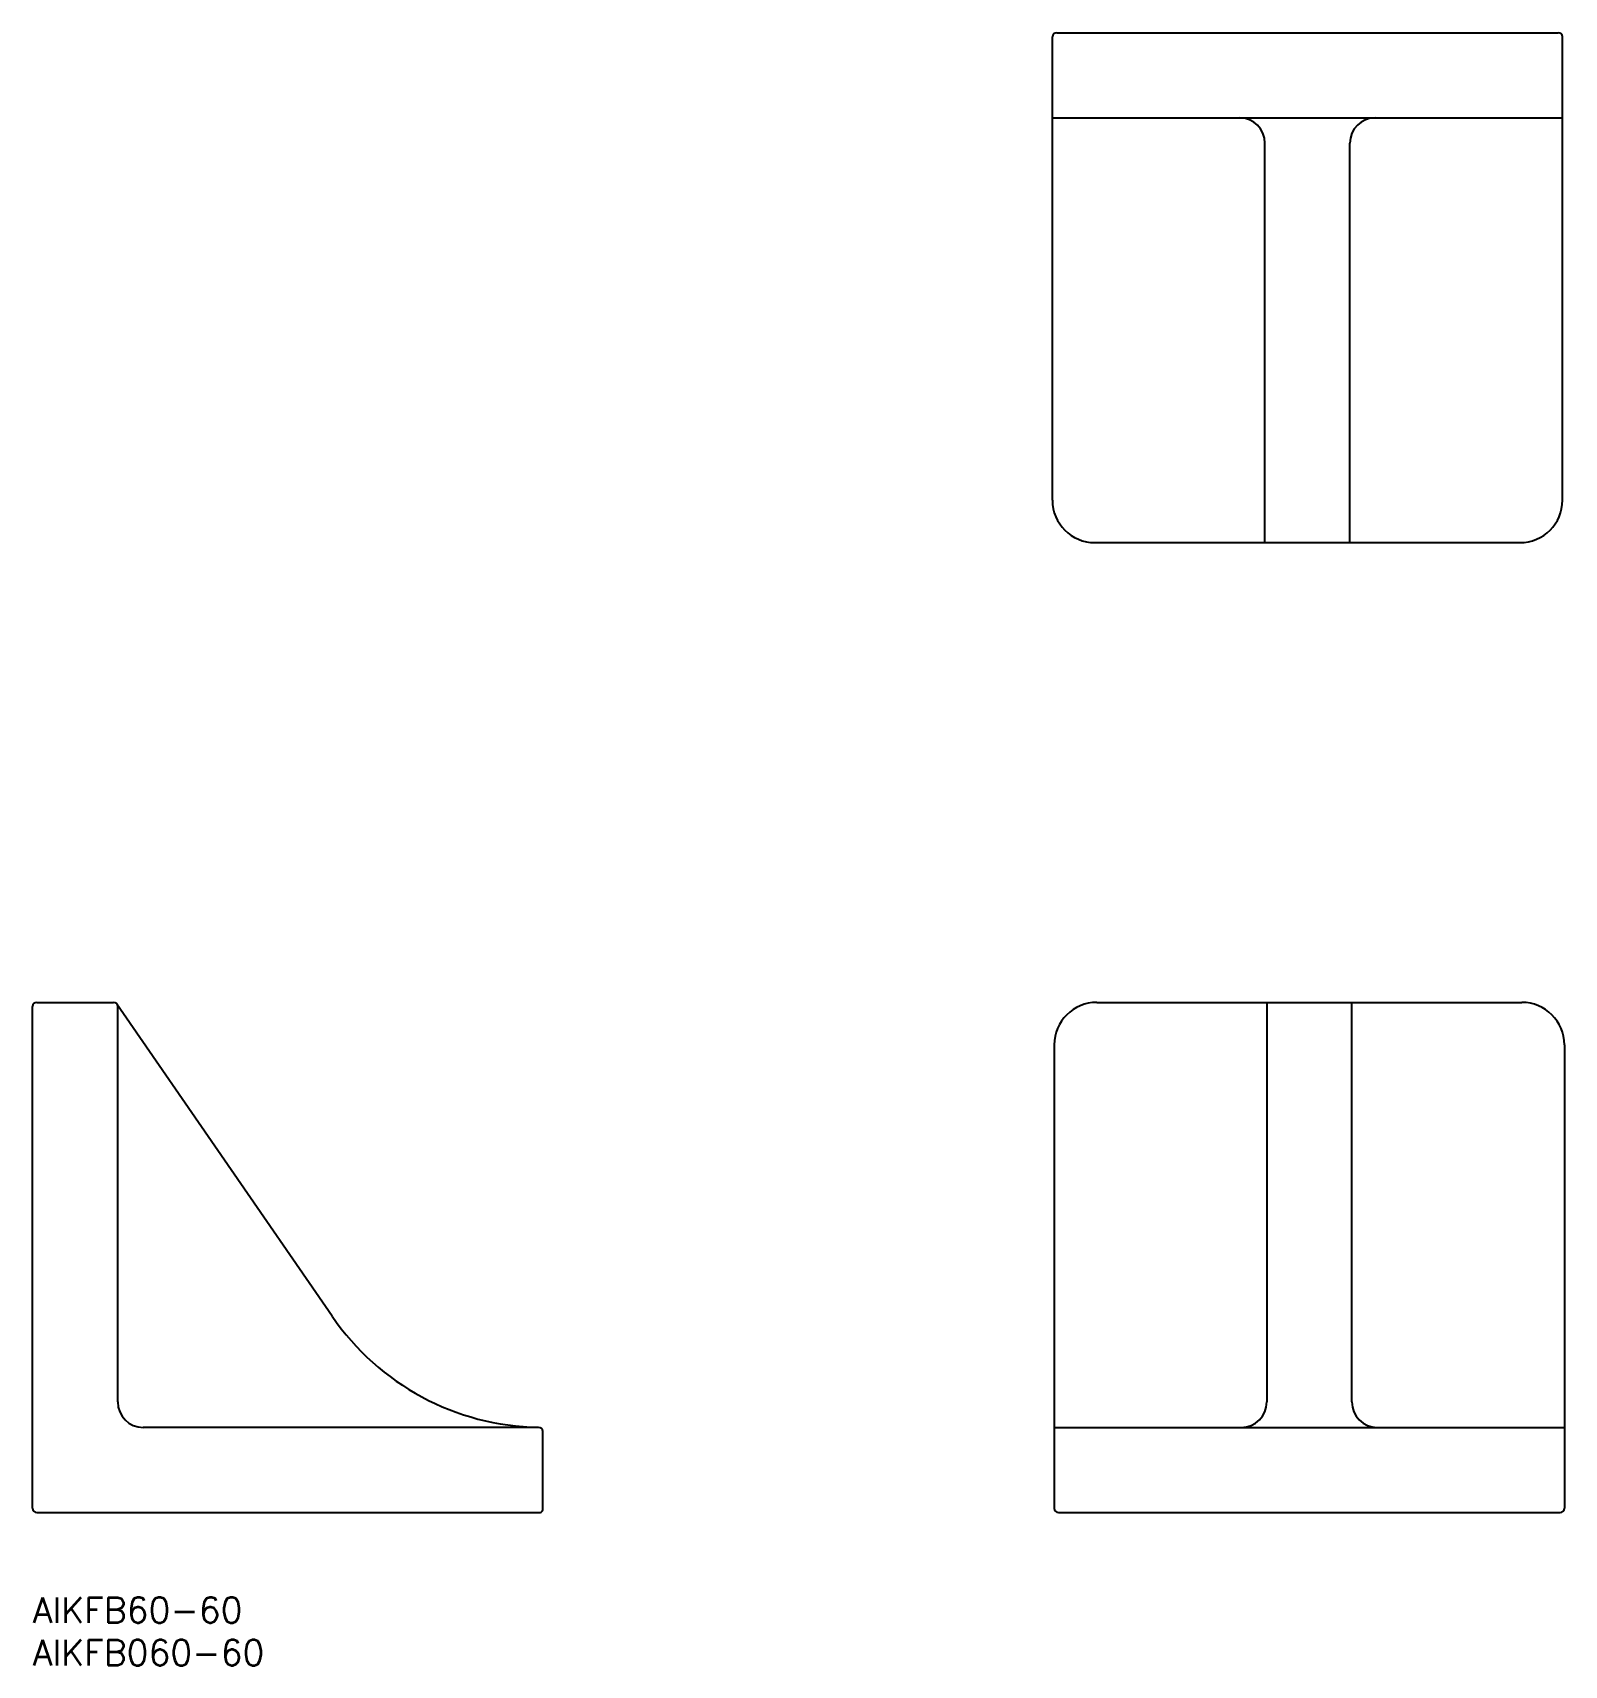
# Model space of a CAD drawing. Extents: x 0 to 180, y -8 to 184.
import ezdxf

# ---------------------------------------------------------------- set-up
doc = ezdxf.new("R2010")
doc.units = 0
doc.header["$LTSCALE"] = 0.5
doc.layers.add('MSM_CONTINUOUS', color=7, linetype='CONTINUOUS')
doc.layers.add('MSM_PART_NUMBER', color=7, linetype='CONTINUOUS')
doc.styles.get("Standard").update_dxf_attribs({"font": 'txt.shx', "height": 3, "bigfont": 'bigfont.shx'})

# ---------------------------------------------------------------- blocks, each defined once
blk = doc.blocks.new('*U3')
at = {"layer": 'MSM_PART_NUMBER'}
blk.add_text('AIKFB60-60', height=3, dxfattribs=at).set_placement((0, -3))
blk = doc.blocks.new('*U4')
at = {"layer": 'MSM_PART_NUMBER'}
blk.add_text('AIKFB060-60', height=3, dxfattribs=at).set_placement((0, -8))

msp = doc.modelspace()

# ---------------------------------------------------------------- linework, layer by layer
at = {"layer": 'MSM_CONTINUOUS'}
for p, q in [((119.96, 129.09), (119.96, 183.59)), ((120.46, 184.09), (179.46, 184.09)), ((179.96, 129.09), (179.96, 183.59)), ((119.96, 174.09), (179.96, 174.09)), ((144.96, 124.09), (144.96, 171.09)), ((154.96, 124.09), (154.96, 171.09)), ((124.96, 124.09), (174.96, 124.09)), ((0, 10.5), (0, 69.5)), ((0.5, 70), (9.5, 70)), ((35.23, 33.07), (9.91, 69.78)), ((10, 23), (10, 69.5)), ((125.18, 70), (175.18, 70)), ((145.18, 70), (145.18, 23)), ((155.18, 23), (155.18, 70)), ((120.18, 65), (120.18, 10.5)), ((180.18, 65), (180.18, 10.5)), ((59.5, 20), (13, 20)), ((60, 10.3), (60, 19.5)), ((120.18, 20), (180.18, 20)), ((0.5, 10), (59.7, 10)), ((120.68, 10), (179.68, 10))]:
    msp.add_line(p, q, dxfattribs=at)
for centre, radius, start, end in [((120.46, 183.59), 0.5, 90, 180), ((179.46, 183.59), 0.5, 0, 90), ((141.96, 171.09), 3, 0, 90), ((157.96, 171.09), 3, 90, 180), ((124.96, 129.09), 5, 180, 270), ((174.96, 129.09), 5, 270, 0), ((0.5, 69.5), 0.5, 90, 180), ((9.5, 69.5), 0.5, 0, 90), ((125.18, 65), 5, 90, 180), ((175.18, 65), 5, 0, 90), ((60, 50), 30, 214.3411, 269.0763), ((13, 23), 3, 180, 270), ((142.18, 23), 3, 270, 0), ((158.18, 23), 3, 180, 270), ((59.5, 19.5), 0.5, 0, 90), ((0.5, 10.5), 0.5, 180, 270), ((59.7, 10.3), 0.3, 270, 0), ((120.68, 10.5), 0.5, 180, 270), ((179.68, 10.5), 0.5, 270, 0)]:
    msp.add_arc(centre, radius, start, end, dxfattribs=at)

# ---------------------------------------------------------------- block references
for name in ['*U3', '*U4']:
    msp.add_blockref(name, (0, 0), dxfattribs=at)

doc.saveas('drawing.dxf')
